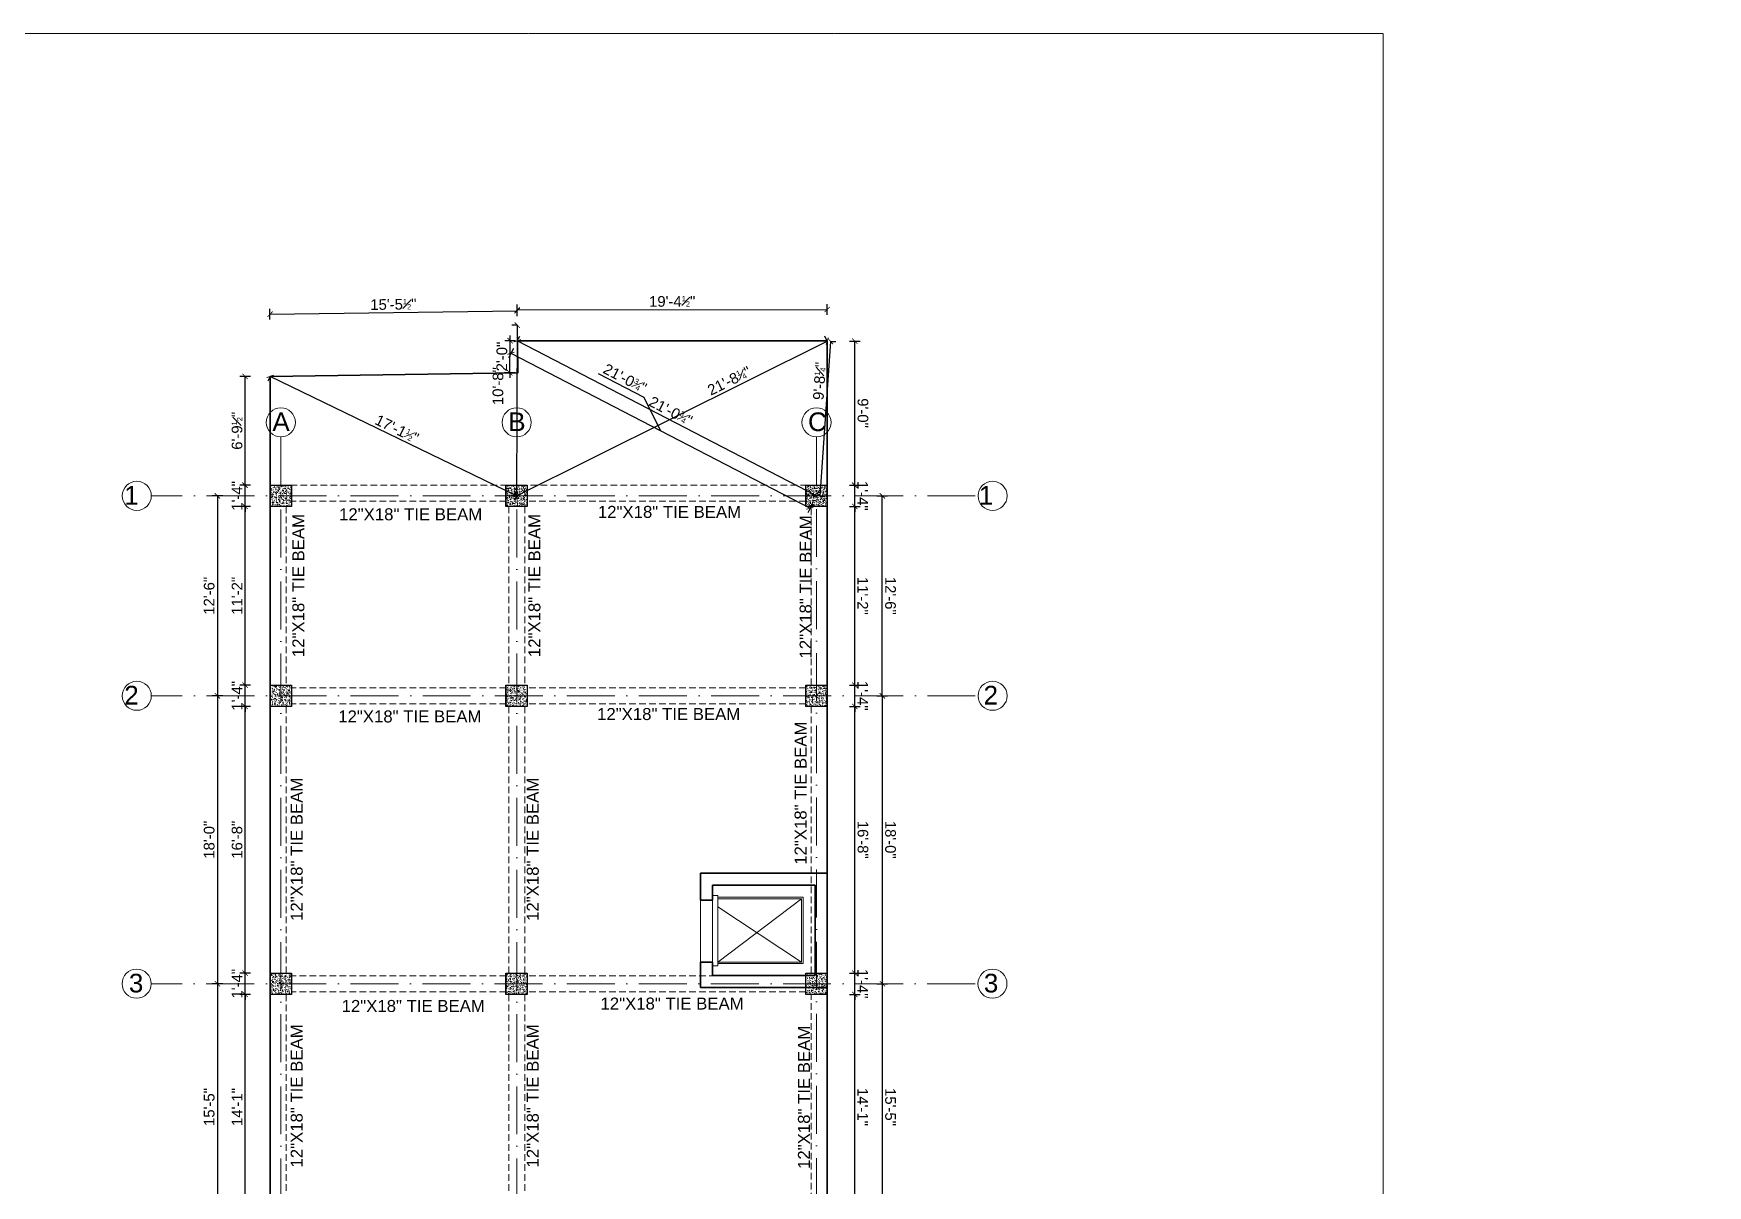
# Model space of a CAD drawing. Header units: inches. Extents: x 10755 to 33653, y -10992 to 10708.
# Drawn here: x 13188 to 14444, y 9844 to 10708 of the extents above; entities that cross this region are included whole.
import ezdxf

# ---------------------------------------------------------------- set-up
doc = ezdxf.new("R2010")
doc.units = ezdxf.units.IN
doc.header["$MEASUREMENT"] = 0
doc.linetypes.add('ACAD_ISO10W100', pattern=[18, 12, -3, 0, -3])
doc.linetypes.add('HIDDEN', pattern=[0.375, 0.25, -0.125])
for name, color, linetype, lineweight in [('beam in plan', 241, 'HIDDEN', 20), ('centerline', 9, 'ACAD_ISO10W100', 5), ('col', 1, 'Continuous', 30), ('dim', 6, 'Continuous', 13), ('DIMINSION', 5, 'Continuous', 15), ('hatch- rcc', 252, 'Continuous', 5), ('railing', 33, 'Continuous', 15), ('site', 4, 'Continuous', 35), ('STAIRCASE', 143, 'Continuous', 15), ('title text 1', 113, 'Continuous', 25), ('wall', 1, 'Continuous', 35), ('win sec', 161, 'Continuous', 9)]:
    doc.layers.add(name, color=color, linetype=linetype, lineweight=lineweight)
doc.layers.add('T-TEXT', color=230, linetype='Continuous')
doc.layers.get('DIMINSION').off()
doc.styles.add('Prajwal', font='stylu.ttf', dxfattribs={"height": 9})
doc.styles.get("Standard").update_dxf_attribs({"font": 'arial.ttf'})
doc.styles.add('suren', font='times.ttf', dxfattribs={"height": 4})
doc.dimstyles.new('S8', dxfattribs={"dimscale": 8, "dimtxt": 1, "dimasz": 0.5, "dimexe": 0.5, "dimexo": 0.5, "dimgap": 0.25, "dimtad": 1, "dimzin": 3, "dimdsep": 46, "dimlunit": 4, "dimtxsty": 'Standard', "dimblk": 'ARCHTICK', "dimcen": 0, "dimclrd": 256, "dimclre": 256, "dimclrt": 6, "dimadec": 0, "dimazin": 0, "dimtfac": 0.5, "dimtix": 1, "dimtmove": 1, "dimatfit": 3, "dimfxl": 0.5, "dimfxlon": 1, "dimfrac": 1, "dimtolj": 1, "dimtzin": 0, "dimarcsym": 1})

# ---------------------------------------------------------------- blocks, each defined once
blk = doc.blocks.new('ETERWEWE')
at = {"layer": 'hatch- rcc', "linetype": 'Continuous', "ltscale": 30}
h = blk.add_hatch(dxfattribs=at)
h.set_pattern_fill('AR-CONC', color=256, scale=0.5, style=0)
h.set_pattern_definition([(50, (0, 0), (3.586300913, -0.313760675), [0.375, -4.125]), (355, (0, 0), (-0.69375667, 3.76096067), [0.3, -3.3]), (100.4514445, (0.299, -0.026), (2.89254423, 3.447199955), [0.31870096, -3.50571056]), (46.1842, (0, 1), (5.33620665, -0.8275964), [0.5625, -6.1875]), (96.6356355, (0.4447, 0.931), (4.67330973, 4.870593), [0.47805171, -5.2585688]), (351.184164, (0, 1), (4.67330973, 4.870593), [0.45, -4.95]), (21, (0.5, 0.75), (2.98453526, -2.013094453), [0.375, -4.125]), (326, (0.5, 0.75), (1.21657666, 3.625750225), [0.3, -3.3]), (71.4514447, (0.7487, 0.5822), (4.20111188, 1.612655764), [0.31870095, -3.50571056]), (37.5, (0, 0), (0.060799277, 1.664469269), [0, -3.26, 0, -3.35, 0, -3.3125]), (7.5, (0, 0), (1.315347687, 1.97205856), [0, -1.91, 0, -3.185, 0, -1.2625]), (327.5, (-1.115, 0), (2.669112181, -0.112774359), [0, -1.25, 0, -3.9, 0, -5.175]), (317.5, (-1.615, 0), (2.915930847, 0.50052491), [0, -1.625, 0, -2.59, 0, -3.675])])
h.paths.add_polyline_path([(159423.2, -3794.6), (159439.2, -3794.6), (159439.2, -3778.6), (159423.2, -3778.6)])
at = {"layer": 'col', "linetype": 'Continuous', "ltscale": 30}
blk.add_lwpolyline([(159423.2, -3794.6), (159423.2, -3778.6), (159439.2, -3778.6), (159439.2, -3794.6), (159423.2, -3794.6)], dxfattribs=at)
blk = doc.blocks.new('wewerrr')
at = {"layer": 'DIMINSION', "linetype": 'Continuous'}
for p in [(16886.6, 33.2), (16886.6, 33.2), (17063.6, 33.2), (17063.6, 33.2), (17288.6, 33.2), (17288.6, 33.2), (16886.6, -116.8), (16886.6, -116.8), (17063.6, -116.8), (17063.6, -116.8), (17288.6, -116.8), (17288.6, -116.8), (16886.6, -332.8), (16886.6, -332.8), (17063.6, -332.8), (17063.6, -332.8), (17288.6, -332.8), (17288.6, -332.8), (16886.6, -517.8), (16886.6, -517.8), (17063.6, -517.8), (17063.6, -517.8), (17288.5, -517.8), (17288.5, -517.8), (16886.6, -757.8), (16886.6, -757.8), (17063.6, -757.8), (17063.6, -757.8), (17288.6, -757.8), (17288.6, -757.8), (16886.6, -949.8), (16886.6, -949.8), (17063.6, -949.8), (17063.6, -949.8), (17288.6, -949.8), (17288.6, -949.8)]:
    blk.add_blockref('ETERWEWE', p, dxfattribs=at)
blk = doc.blocks.new('rwewrwe')
at = {"layer": 'railing', "linetype": 'Continuous', "ltscale": 30}
blk.add_line((179366.9, -4040), (179367.9, -4040), dxfattribs=at)
at = {"layer": 'STAIRCASE', "linetype": 'Continuous', "ltscale": 30}
for p, q in [((179345.9, -4031), (179345.9, -4031)), ((179356.9, -4031), (179356.9, -4031))]:
    blk.add_line(p, q, dxfattribs=at)
at = {"layer": 'wall', "color": 7, "ltscale": 30}
for p, q in [((179364, -3954.2), (179364, -3974.3)), ((179459, -3954.2), (179364, -3954.2)), ((179459, -3963.2), (179459, -3954.2)), ((179373, -3963.2), (179373, -3974.3)), ((179373, -3963.2), (179450, -3963.2)), ((179450, -3963.2), (179450, -4031)), ((179459, -4040), (179459, -3963.2)), ((179364, -3974.3), (179373, -3974.3)), ((179364, -4020.8), (179364, -4040)), ((179373, -4020.8), (179364, -4020.8)), ((179373, -4020.8), (179373, -4031)), ((179373, -4031), (179450, -4031)), ((179459, -4040), (179364, -4040))]:
    blk.add_line(p, q, dxfattribs=at)
at = {"layer": 'wall', "color": 7}
blk.add_line((179373, -4020.8), (179364, -4020.8), dxfattribs=at)
at = {"layer": 'win sec', "color": 7}
for p, q in [((179364, -3974.3), (179364, -4021.7)), ((179377.1, -3970.9), (179373, -3970.9)), ((179373, -3974.3), (179373, -4021.7)), ((179377.1, -4023.7), (179377.1, -3970.9)), ((179377.1, -3972.2), (179441, -3972.2)), ((179377.1, -3973.4), (179439.7, -3973.4)), ((179377.1, -4020.8), (179439.7, -3973.4)), ((179377.1, -3979.4), (179439.7, -4020.8)), ((179439.7, -4020.8), (179439.7, -3973.4)), ((179441, -4022), (179441, -3972.2)), ((179373, -4023.7), (179377.1, -4023.7)), ((179374.4, -4028), (179374.4, -4028)), ((179377.1, -4020.8), (179439.7, -4020.8)), ((179377.1, -4022), (179441, -4022))]:
    blk.add_line(p, q, dxfattribs=at)
blk = doc.blocks.new('_ArchTick')
at = {"color": 0, "const_width": 0.15}
blk.add_lwpolyline([(-0.5, -0.5), (0.5, 0.5)], dxfattribs=at)
blk = doc.blocks.new('*D2808')
at = {"layer": 'Defpoints', "color": 0, "transparency": 16777216}
for p in [(13347, 9987.6), (13365.8, 9987.6), (13365.8, 9818.6)]:
    blk.add_point(p, dxfattribs=at)
at = {"layer": 'dim', "lineweight": -2, "transparency": 16777216}
for p, q in [((13351, 9987.6), (13343, 9987.6)), ((13347, 9818.6), (13347, 9987.6)), ((13351, 9818.6), (13343, 9818.6))]:
    blk.add_line(p, q, dxfattribs=at)
at = {"layer": 'dim', "lineweight": -2, "transparency": 16777216, "xscale": 4, "yscale": 4, "zscale": 4}
for p, rotation in [((13347, 9987.6), 89.99956927557272), ((13347, 9818.6), 269.9995692755727)]:
    blk.add_blockref('_ArchTick', p, dxfattribs=dict(at, rotation=rotation))
at = {"layer": 'dim', "color": 6, "transparency": 16777216, "insert": (13341, 9903.1), "char_height": 8, "attachment_point": 5, "rotation": 89.9996}
blk.add_mtext('\\A1;14\'-1"', dxfattribs=at)
blk = doc.blocks.new('*D2809')
at = {"layer": 'Defpoints', "color": 0, "transparency": 16777216}
for p in [(13347, 10003.6), (13365.8, 10003.6), (13365.8, 9987.6)]:
    blk.add_point(p, dxfattribs=at)
at = {"layer": 'dim', "lineweight": -2, "transparency": 16777216}
for p, q in [((13351, 10003.6), (13343, 10003.6)), ((13347, 10003.6), (13347, 10007.6)), ((13347, 9987.6), (13347, 10003.6)), ((13351, 9987.6), (13343, 9987.6)), ((13347, 9987.6), (13347, 9983.6))]:
    blk.add_line(p, q, dxfattribs=at)
at = {"layer": 'dim', "lineweight": -2, "transparency": 16777216, "xscale": 4, "yscale": 4, "zscale": 4}
for p, rotation in [((13347, 10003.6), 269.9995692755727), ((13347, 9987.6), 89.99956927557274)]:
    blk.add_blockref('_ArchTick', p, dxfattribs=dict(at, rotation=rotation))
at = {"layer": 'dim', "color": 6, "transparency": 16777216, "insert": (13341, 9995.6), "char_height": 8, "attachment_point": 5, "rotation": 89.9996}
blk.add_mtext('\\A1;1\'-4"', dxfattribs=at)
blk = doc.blocks.new('*D2787')
at = {"layer": 'Defpoints', "color": 0, "transparency": 16777216}
for p in [(13347, 10203.6), (13365.8, 10203.6), (13365.8, 10003.6)]:
    blk.add_point(p, dxfattribs=at)
at = {"layer": 'dim', "lineweight": -2, "transparency": 16777216}
for p, q in [((13351, 10203.6), (13343, 10203.6)), ((13347, 10003.6), (13347, 10203.6)), ((13351, 10003.6), (13343, 10003.6))]:
    blk.add_line(p, q, dxfattribs=at)
at = {"layer": 'dim', "lineweight": -2, "transparency": 16777216, "xscale": 4, "yscale": 4, "zscale": 4}
for p, rotation in [((13347, 10203.6), 89.99956927557272), ((13347, 10003.6), 269.9995692755727)]:
    blk.add_blockref('_ArchTick', p, dxfattribs=dict(at, rotation=rotation))
at = {"layer": 'dim', "color": 6, "transparency": 16777216, "insert": (13341, 10103.6), "char_height": 8, "attachment_point": 5, "rotation": 89.9996}
blk.add_mtext('\\A1;16\'-8"', dxfattribs=at)
blk = doc.blocks.new('*D2810')
at = {"layer": 'Defpoints', "color": 0, "transparency": 16777216}
for p in [(13347, 10219.6), (13365.8, 10219.6), (13365.8, 10203.6)]:
    blk.add_point(p, dxfattribs=at)
at = {"layer": 'dim', "lineweight": -2, "transparency": 16777216}
for p, q in [((13351, 10219.6), (13343, 10219.6)), ((13347, 10219.6), (13347, 10223.6)), ((13347, 10203.6), (13347, 10219.6)), ((13351, 10203.6), (13343, 10203.6)), ((13347, 10203.6), (13347, 10199.6))]:
    blk.add_line(p, q, dxfattribs=at)
at = {"layer": 'dim', "lineweight": -2, "transparency": 16777216, "xscale": 4, "yscale": 4, "zscale": 4}
for p, rotation in [((13347, 10219.6), 269.9995692755727), ((13347, 10203.6), 89.99956927557274)]:
    blk.add_blockref('_ArchTick', p, dxfattribs=dict(at, rotation=rotation))
at = {"layer": 'dim', "color": 6, "transparency": 16777216, "insert": (13341, 10211.6), "char_height": 8, "attachment_point": 5, "rotation": 89.9996}
blk.add_mtext('\\A1;1\'-4"', dxfattribs=at)
blk = doc.blocks.new('*D2811')
at = {"layer": 'Defpoints', "color": 0, "transparency": 16777216}
for p in [(13347, 10353.6), (13365.8, 10353.6), (13365.8, 10219.6)]:
    blk.add_point(p, dxfattribs=at)
at = {"layer": 'dim', "lineweight": -2, "transparency": 16777216}
for p, q in [((13351, 10353.6), (13343, 10353.6)), ((13347, 10219.6), (13347, 10353.6)), ((13351, 10219.6), (13343, 10219.6))]:
    blk.add_line(p, q, dxfattribs=at)
at = {"layer": 'dim', "lineweight": -2, "transparency": 16777216, "xscale": 4, "yscale": 4, "zscale": 4}
for p, rotation in [((13347, 10353.6), 89.99956927557272), ((13347, 10219.6), 269.9995692755727)]:
    blk.add_blockref('_ArchTick', p, dxfattribs=dict(at, rotation=rotation))
at = {"layer": 'dim', "color": 6, "transparency": 16777216, "insert": (13341, 10286.6), "char_height": 8, "attachment_point": 5, "rotation": 89.9996}
blk.add_mtext('\\A1;11\'-2"', dxfattribs=at)
blk = doc.blocks.new('*D2788')
at = {"layer": 'Defpoints', "color": 0, "transparency": 16777216}
for p in [(13347, 10369.6), (13365.8, 10369.6), (13365.8, 10353.6)]:
    blk.add_point(p, dxfattribs=at)
at = {"layer": 'dim', "lineweight": -2, "transparency": 16777216}
for p, q in [((13351, 10369.6), (13343, 10369.6)), ((13347, 10369.6), (13347, 10373.6)), ((13347, 10353.6), (13347, 10369.6)), ((13351, 10353.6), (13343, 10353.6)), ((13347, 10353.6), (13347, 10349.6))]:
    blk.add_line(p, q, dxfattribs=at)
at = {"layer": 'dim', "lineweight": -2, "transparency": 16777216, "xscale": 4, "yscale": 4, "zscale": 4}
for p, rotation in [((13347, 10369.6), 269.9995692755727), ((13347, 10353.6), 89.99956927557274)]:
    blk.add_blockref('_ArchTick', p, dxfattribs=dict(at, rotation=rotation))
at = {"layer": 'dim', "color": 6, "transparency": 16777216, "insert": (13341, 10361.6), "char_height": 8, "attachment_point": 5, "rotation": 89.9996}
blk.add_mtext('\\A1;1\'-4"', dxfattribs=at)
blk = doc.blocks.new('*D2812')
at = {"layer": 'Defpoints', "color": 0, "transparency": 16777216}
for p in [(13365.8, 10361.6), (13326.2, 10211.6), (13365.8, 10211.6)]:
    blk.add_point(p, dxfattribs=at)
at = {"layer": 'dim', "lineweight": -2, "transparency": 16777216}
for p, q in [((13330.2, 10361.6), (13322.2, 10361.6)), ((13326.2, 10361.6), (13326.2, 10211.6)), ((13330.2, 10211.6), (13322.2, 10211.6))]:
    blk.add_line(p, q, dxfattribs=at)
at = {"layer": 'dim', "lineweight": -2, "transparency": 16777216, "xscale": 4, "yscale": 4, "zscale": 4}
for p, rotation in [((13326.2, 10361.6), 90), ((13326.2, 10211.6), 270)]:
    blk.add_blockref('_ArchTick', p, dxfattribs=dict(at, rotation=rotation))
at = {"layer": 'dim', "color": 6, "transparency": 16777216, "insert": (13320.1, 10286.6), "char_height": 8, "attachment_point": 5, "rotation": 90}
blk.add_mtext('\\A1;12\'-6"', dxfattribs=at)
blk = doc.blocks.new('*D2813')
at = {"layer": 'Defpoints', "color": 0, "transparency": 16777216}
for p in [(13365.8, 10211.6), (13326.2, 9995.6), (13365.8, 9995.6)]:
    blk.add_point(p, dxfattribs=at)
at = {"layer": 'dim', "lineweight": -2, "transparency": 16777216}
for p, q in [((13330.2, 10211.6), (13322.2, 10211.6)), ((13326.2, 10211.6), (13326.2, 9995.6)), ((13330.2, 9995.6), (13322.2, 9995.6))]:
    blk.add_line(p, q, dxfattribs=at)
at = {"layer": 'dim', "lineweight": -2, "transparency": 16777216, "xscale": 4, "yscale": 4, "zscale": 4}
for p, rotation in [((13326.2, 10211.6), 90), ((13326.2, 9995.6), 270)]:
    blk.add_blockref('_ArchTick', p, dxfattribs=dict(at, rotation=rotation))
at = {"layer": 'dim', "color": 6, "transparency": 16777216, "insert": (13320.1, 10103.6), "char_height": 8, "attachment_point": 5, "rotation": 90}
blk.add_mtext('\\A1;18\'-0"', dxfattribs=at)
blk = doc.blocks.new('*D2789')
at = {"layer": 'Defpoints', "color": 0, "transparency": 16777216}
for p in [(13365.8, 9995.6), (13326.2, 9810.6), (13365.8, 9810.6)]:
    blk.add_point(p, dxfattribs=at)
at = {"layer": 'dim', "lineweight": -2, "transparency": 16777216}
for p, q in [((13330.2, 9995.6), (13322.2, 9995.6)), ((13326.2, 9995.6), (13326.2, 9810.6)), ((13330.2, 9810.6), (13322.2, 9810.6))]:
    blk.add_line(p, q, dxfattribs=at)
at = {"layer": 'dim', "lineweight": -2, "transparency": 16777216, "xscale": 4, "yscale": 4, "zscale": 4}
for p, rotation in [((13326.2, 9995.6), 90), ((13326.2, 9810.6), 270)]:
    blk.add_blockref('_ArchTick', p, dxfattribs=dict(at, rotation=rotation))
at = {"layer": 'dim', "color": 6, "transparency": 16777216, "insert": (13320.1, 9903.1), "char_height": 8, "attachment_point": 5, "rotation": 90}
blk.add_mtext('\\A1;15\'-5"', dxfattribs=at)
blk = doc.blocks.new('*D2819')
at = {"layer": 'Defpoints', "color": 0, "transparency": 16777216}
for p in [(13783.8, 9987.6), (13804.5, 9987.6), (13783.7, 9818.6)]:
    blk.add_point(p, dxfattribs=at)
at = {"layer": 'dim', "lineweight": -2, "transparency": 16777216}
for p, q in [((13800.5, 9987.6), (13808.5, 9987.6)), ((13804.5, 9818.6), (13804.5, 9987.6)), ((13800.5, 9818.6), (13808.5, 9818.6))]:
    blk.add_line(p, q, dxfattribs=at)
at = {"layer": 'dim', "lineweight": -2, "transparency": 16777216, "xscale": 4, "yscale": 4, "zscale": 4}
for p, rotation in [((13804.5, 9987.6), 90.00037377797518), ((13804.5, 9818.6), 270.0003737779752)]:
    blk.add_blockref('_ArchTick', p, dxfattribs=dict(at, rotation=rotation))
at = {"layer": 'dim', "color": 6, "transparency": 16777216, "insert": (13810.5, 9903.1), "char_height": 8, "attachment_point": 5, "rotation": 270.0004}
blk.add_mtext('\\A1;14\'-1"', dxfattribs=at)
blk = doc.blocks.new('*D2820')
at = {"layer": 'Defpoints', "color": 0, "transparency": 16777216}
for p in [(13783.8, 10003.6), (13804.5, 10003.6), (13783.8, 9987.6)]:
    blk.add_point(p, dxfattribs=at)
at = {"layer": 'dim', "lineweight": -2, "transparency": 16777216}
for p, q in [((13800.5, 10003.6), (13808.5, 10003.6)), ((13804.5, 10003.6), (13804.5, 10007.6)), ((13804.5, 9987.6), (13804.5, 10003.6)), ((13800.5, 9987.6), (13808.5, 9987.6)), ((13804.5, 9987.6), (13804.5, 9983.6))]:
    blk.add_line(p, q, dxfattribs=at)
at = {"layer": 'dim', "lineweight": -2, "transparency": 16777216, "xscale": 4, "yscale": 4, "zscale": 4}
for p, rotation in [((13804.5, 10003.6), 270.0003737779752), ((13804.5, 9987.6), 90.00037377797518)]:
    blk.add_blockref('_ArchTick', p, dxfattribs=dict(at, rotation=rotation))
at = {"layer": 'dim', "color": 6, "transparency": 16777216, "insert": (13810.5, 9995.6), "char_height": 8, "attachment_point": 5, "rotation": 270.0004}
blk.add_mtext('\\A1;1\'-4"', dxfattribs=at)
blk = doc.blocks.new('*D2821')
at = {"layer": 'Defpoints', "color": 0, "transparency": 16777216}
for p in [(13783.7, 10203.6), (13804.5, 10203.6), (13783.8, 10003.6)]:
    blk.add_point(p, dxfattribs=at)
at = {"layer": 'dim', "lineweight": -2, "transparency": 16777216}
for p, q in [((13800.5, 10203.6), (13808.5, 10203.6)), ((13804.5, 10003.6), (13804.5, 10203.6)), ((13800.5, 10003.6), (13808.5, 10003.6))]:
    blk.add_line(p, q, dxfattribs=at)
at = {"layer": 'dim', "lineweight": -2, "transparency": 16777216, "xscale": 4, "yscale": 4, "zscale": 4}
for p, rotation in [((13804.5, 10203.6), 90.00037377797518), ((13804.5, 10003.6), 270.0003737779752)]:
    blk.add_blockref('_ArchTick', p, dxfattribs=dict(at, rotation=rotation))
at = {"layer": 'dim', "color": 6, "transparency": 16777216, "insert": (13810.6, 10103.6), "char_height": 8, "attachment_point": 5, "rotation": 270.0004}
blk.add_mtext('\\A1;16\'-8"', dxfattribs=at)
blk = doc.blocks.new('*D2822')
at = {"layer": 'Defpoints', "color": 0, "transparency": 16777216}
for p in [(13783.7, 10219.6), (13804.5, 10219.6), (13783.7, 10203.6)]:
    blk.add_point(p, dxfattribs=at)
at = {"layer": 'dim', "lineweight": -2, "transparency": 16777216}
for p, q in [((13800.5, 10219.6), (13808.5, 10219.6)), ((13804.5, 10219.6), (13804.5, 10223.6)), ((13804.5, 10203.6), (13804.5, 10219.6)), ((13800.5, 10203.6), (13808.5, 10203.6)), ((13804.5, 10203.6), (13804.5, 10199.6))]:
    blk.add_line(p, q, dxfattribs=at)
at = {"layer": 'dim', "lineweight": -2, "transparency": 16777216, "xscale": 4, "yscale": 4, "zscale": 4}
for p, rotation in [((13804.5, 10219.6), 270.0003737779752), ((13804.5, 10203.6), 90.00037377797518)]:
    blk.add_blockref('_ArchTick', p, dxfattribs=dict(at, rotation=rotation))
at = {"layer": 'dim', "color": 6, "transparency": 16777216, "insert": (13810.5, 10211.6), "char_height": 8, "attachment_point": 5, "rotation": 270.0004}
blk.add_mtext('\\A1;1\'-4"', dxfattribs=at)
blk = doc.blocks.new('*D2823')
at = {"layer": 'Defpoints', "color": 0, "transparency": 16777216}
for p in [(13783.7, 10353.6), (13804.5, 10353.6), (13783.7, 10219.6)]:
    blk.add_point(p, dxfattribs=at)
at = {"layer": 'dim', "lineweight": -2, "transparency": 16777216}
for p, q in [((13800.5, 10353.6), (13808.5, 10353.6)), ((13804.5, 10219.6), (13804.5, 10353.6)), ((13800.5, 10219.6), (13808.5, 10219.6))]:
    blk.add_line(p, q, dxfattribs=at)
at = {"layer": 'dim', "lineweight": -2, "transparency": 16777216, "xscale": 4, "yscale": 4, "zscale": 4}
for p, rotation in [((13804.5, 10353.6), 90.00037377797518), ((13804.5, 10219.6), 270.0003737779752)]:
    blk.add_blockref('_ArchTick', p, dxfattribs=dict(at, rotation=rotation))
at = {"layer": 'dim', "color": 6, "transparency": 16777216, "insert": (13810.5, 10286.6), "char_height": 8, "attachment_point": 5, "rotation": 270.0004}
blk.add_mtext('\\A1;11\'-2"', dxfattribs=at)
blk = doc.blocks.new('*D2824')
at = {"layer": 'Defpoints', "color": 0, "transparency": 16777216}
for p in [(13783.8, 10369.6), (13804.5, 10369.6), (13783.7, 10353.6)]:
    blk.add_point(p, dxfattribs=at)
at = {"layer": 'dim', "lineweight": -2, "transparency": 16777216}
for p, q in [((13800.5, 10369.6), (13808.5, 10369.6)), ((13804.5, 10369.6), (13804.5, 10373.6)), ((13804.5, 10353.6), (13804.5, 10369.6)), ((13800.5, 10353.6), (13808.5, 10353.6)), ((13804.5, 10353.6), (13804.5, 10349.6))]:
    blk.add_line(p, q, dxfattribs=at)
at = {"layer": 'dim', "lineweight": -2, "transparency": 16777216, "xscale": 4, "yscale": 4, "zscale": 4}
for p, rotation in [((13804.5, 10369.6), 270.0003737779752), ((13804.5, 10353.6), 90.00037377797518)]:
    blk.add_blockref('_ArchTick', p, dxfattribs=dict(at, rotation=rotation))
at = {"layer": 'dim', "color": 6, "transparency": 16777216, "insert": (13810.5, 10361.6), "char_height": 8, "attachment_point": 5, "rotation": 270.0004}
blk.add_mtext('\\A1;1\'-4"', dxfattribs=at)
blk = doc.blocks.new('*D2825')
at = {"layer": 'Defpoints', "color": 0, "transparency": 16777216}
for p in [(13783.8, 10477.7), (13804.5, 10477.7), (13783.8, 10369.6)]:
    blk.add_point(p, dxfattribs=at)
at = {"layer": 'dim', "lineweight": -2, "transparency": 16777216}
for p, q in [((13800.5, 10477.7), (13808.5, 10477.7)), ((13804.5, 10369.6), (13804.5, 10477.7)), ((13800.5, 10369.6), (13808.5, 10369.6))]:
    blk.add_line(p, q, dxfattribs=at)
at = {"layer": 'dim', "lineweight": -2, "transparency": 16777216, "xscale": 4, "yscale": 4, "zscale": 4}
for p, rotation in [((13804.5, 10477.7), 90.00037377797518), ((13804.5, 10369.6), 270.0003737779752)]:
    blk.add_blockref('_ArchTick', p, dxfattribs=dict(at, rotation=rotation))
at = {"layer": 'dim', "color": 6, "transparency": 16777216, "insert": (13810.6, 10423.7), "char_height": 8, "attachment_point": 5, "rotation": 270.0004}
blk.add_mtext('\\A1;9\'-0"', dxfattribs=at)
blk = doc.blocks.new('*D2826')
at = {"layer": 'Defpoints', "color": 0, "transparency": 16777216}
for p in [(13551.3, 10477.9), (13551.3, 10477.9), (13775.8, 10361.6)]:
    blk.add_point(p, dxfattribs=at)
at = {"layer": 'dim', "lineweight": -2, "transparency": 16777216}
for p, q in [((13551.3, 10477.9), (13553.2, 10481.4)), ((13775.8, 10361.6), (13551.3, 10477.9)), ((13775.8, 10361.6), (13777.6, 10365.2))]:
    blk.add_line(p, q, dxfattribs=at)
at = {"layer": 'dim', "lineweight": -2, "transparency": 16777216, "xscale": 4, "yscale": 4, "zscale": 4}
for p, rotation in [((13551.3, 10477.9), 152.6197490702499), ((13775.8, 10361.6), 332.61974907025)]:
    blk.add_blockref('_ArchTick', p, dxfattribs=dict(at, rotation=rotation))
at = {"layer": 'dim', "color": 6, "transparency": 16777216, "insert": (13666.4, 10425.2), "char_height": 8, "attachment_point": 5, "rotation": 332.6197}
blk.add_mtext('\\A1;21\'-0{\\H0.500000x;\\S3#4;}"', dxfattribs=at)
blk = doc.blocks.new('*D2827')
at = {"layer": 'Defpoints', "color": 0, "transparency": 16777216}
for p in [(13551.3, 10477.9), (13771, 10352.4), (13775.8, 10361.6)]:
    blk.add_point(p, dxfattribs=at)
at = {"layer": 'dim', "lineweight": -2, "transparency": 16777216}
for p, q in [((13548.4, 10472.2), (13544.7, 10465.1)), ((13546.5, 10468.6), (13771, 10352.4)), ((13646.5, 10435.4), (13612.2, 10453.2)), ((13658.8, 10410.5), (13646.5, 10435.4)), ((13772.8, 10355.9), (13769.2, 10348.8))]:
    blk.add_line(p, q, dxfattribs=at)
at = {"layer": 'dim', "lineweight": -2, "transparency": 16777216, "xscale": 4, "yscale": 4, "zscale": 4}
for p, rotation in [((13546.5, 10468.6), 152.6197490702492), ((13771, 10352.4), 332.6197490702492)]:
    blk.add_blockref('_ArchTick', p, dxfattribs=dict(at, rotation=rotation))
at = {"layer": 'dim', "color": 6, "transparency": 16777216, "insert": (13632.1, 10449.7), "char_height": 8, "attachment_point": 5, "rotation": 332.6197}
blk.add_mtext('\\A1;21\'-0{\\H0.500000x;\\S3#4;}"', dxfattribs=at)
blk = doc.blocks.new('*D2828')
at = {"layer": 'Defpoints', "color": 0, "transparency": 16777216}
for p in [(13551.3, 10489.6), (13550.8, 10361.6), (13550.8, 10361.6)]:
    blk.add_point(p, dxfattribs=at)
at = {"layer": 'dim', "lineweight": -2, "transparency": 16777216}
for p, q in [((13551.3, 10489.6), (13547.3, 10489.6)), ((13551.3, 10489.6), (13550.8, 10361.6)), ((13550.8, 10361.6), (13546.8, 10361.6))]:
    blk.add_line(p, q, dxfattribs=at)
at = {"layer": 'dim', "lineweight": -2, "transparency": 16777216, "xscale": 4, "yscale": 4, "zscale": 4}
for p, rotation in [((13551.3, 10489.6), 89.7819690897949), ((13550.8, 10361.6), 269.7819690897949)]:
    blk.add_blockref('_ArchTick', p, dxfattribs=dict(at, rotation=rotation))
at = {"layer": 'dim', "color": 6, "transparency": 16777216, "insert": (13536.8, 10443.9), "char_height": 8, "attachment_point": 5, "rotation": 89.782}
blk.add_mtext('\\A1;10\'-8"', dxfattribs=at)
blk = doc.blocks.new('*D2829')
at = {"layer": 'Defpoints', "color": 0, "transparency": 16777216}
for p in [(13365.8, 10451.2), (13365.8, 10451.2), (13550.8, 10361.6)]:
    blk.add_point(p, dxfattribs=at)
at = {"layer": 'dim', "lineweight": -2, "transparency": 16777216}
for p, q in [((13365.8, 10451.2), (13364.1, 10447.6)), ((13550.8, 10361.6), (13365.8, 10451.2)), ((13550.8, 10361.6), (13549.1, 10358))]:
    blk.add_line(p, q, dxfattribs=at)
at = {"layer": 'dim', "lineweight": -2, "transparency": 16777216, "xscale": 4, "yscale": 4, "zscale": 4}
for p, rotation in [((13365.8, 10451.2), 154.1520022134859), ((13550.8, 10361.6), 334.152002213486)]:
    blk.add_blockref('_ArchTick', p, dxfattribs=dict(at, rotation=rotation))
at = {"layer": 'dim', "color": 6, "transparency": 16777216, "insert": (13461, 10411.8), "char_height": 8, "attachment_point": 5, "rotation": 334.152}
blk.add_mtext('\\A1;17\'-1{\\H0.500000x;\\S1#2;}"', dxfattribs=at)
blk = doc.blocks.new('*D2792')
at = {"layer": 'Defpoints', "color": 0, "transparency": 16777216}
for p in [(13783.8, 10477.7), (13775.8, 10361.6), (13778.3, 10361.4)]:
    blk.add_point(p, dxfattribs=at)
at = {"layer": 'dim', "lineweight": -2, "transparency": 16777216}
for p, q in [((13786.3, 10477.5), (13778.3, 10361.4)), ((13786.3, 10477.5), (13790.3, 10477.3)), ((13778.3, 10361.4), (13782.3, 10361.2))]:
    blk.add_line(p, q, dxfattribs=at)
at = {"layer": 'dim', "lineweight": -2, "transparency": 16777216, "xscale": 4, "yscale": 4, "zscale": 4}
for p, rotation in [((13786.3, 10477.5), 86.04765635411304), ((13778.3, 10361.4), 266.0476563541131)]:
    blk.add_blockref('_ArchTick', p, dxfattribs=dict(at, rotation=rotation))
at = {"layer": 'dim', "color": 6, "transparency": 16777216, "insert": (13778.1, 10447.7), "char_height": 8, "attachment_point": 5, "rotation": 86.0477}
blk.add_mtext('\\A1;9\'-8{\\H0.500000x;\\S1#4;}"', dxfattribs=at)
blk = doc.blocks.new('*D2835')
at = {"layer": 'Defpoints', "color": 0, "transparency": 16777216}
for p in [(13347, 10451.2), (13365.8, 10451.2), (13365.8, 10369.6)]:
    blk.add_point(p, dxfattribs=at)
at = {"layer": 'dim', "lineweight": -2, "transparency": 16777216}
for p, q in [((13351, 10451.2), (13343, 10451.2)), ((13347, 10369.6), (13347, 10451.2)), ((13351, 10369.6), (13343, 10369.6))]:
    blk.add_line(p, q, dxfattribs=at)
at = {"layer": 'dim', "lineweight": -2, "transparency": 16777216, "xscale": 4, "yscale": 4, "zscale": 4}
for p, rotation in [((13347, 10451.2), 89.99735352837646), ((13347, 10369.6), 269.9973535283765)]:
    blk.add_blockref('_ArchTick', p, dxfattribs=dict(at, rotation=rotation))
at = {"layer": 'dim', "color": 6, "transparency": 16777216, "insert": (13341, 10410.4), "char_height": 8, "attachment_point": 5, "rotation": 89.9974}
blk.add_mtext('\\A1;6\'-9{\\H0.500000x;\\S1#2;}"', dxfattribs=at)
blk = doc.blocks.new('*D2793')
at = {"layer": 'Defpoints', "color": 0, "transparency": 16777216}
for p in [(13551.2, 10500.5), (13551.3, 10489.6), (13365.8, 10486.9)]:
    blk.add_point(p, dxfattribs=at)
at = {"layer": 'dim', "lineweight": -2, "transparency": 16777216}
for p, q in [((13551.2, 10496.5), (13551.1, 10504.5)), ((13365.7, 10493.8), (13365.6, 10501.8)), ((13365.7, 10497.8), (13551.2, 10500.5))]:
    blk.add_line(p, q, dxfattribs=at)
at = {"layer": 'dim', "lineweight": -2, "transparency": 16777216, "xscale": 4, "yscale": 4, "zscale": 4}
for p, rotation in [((13551.2, 10500.5), 0.8114260902338787), ((13365.7, 10497.8), 180.8114260902339)]:
    blk.add_blockref('_ArchTick', p, dxfattribs=dict(at, rotation=rotation))
at = {"layer": 'dim', "color": 6, "transparency": 16777216, "insert": (13458.3, 10505.2), "char_height": 8, "attachment_point": 5, "rotation": 0.8114}
blk.add_mtext('\\A1;15\'-5{\\H0.500000x;\\S1#2;}"', dxfattribs=at)
blk = doc.blocks.new('*D2794')
at = {"layer": 'Defpoints', "color": 0, "transparency": 16777216}
for p in [(13783.8, 10501.4), (13551.3, 10488.8), (13783.8, 10488.9)]:
    blk.add_point(p, dxfattribs=at)
at = {"layer": 'dim', "lineweight": -2, "transparency": 16777216}
for p, q in [((13551.3, 10497.2), (13551.3, 10505.2)), ((13783.8, 10497.4), (13783.8, 10505.4)), ((13551.3, 10501.2), (13783.8, 10501.4))]:
    blk.add_line(p, q, dxfattribs=at)
at = {"layer": 'dim', "lineweight": -2, "transparency": 16777216, "xscale": 4, "yscale": 4, "zscale": 4}
for p, rotation in [((13551.3, 10501.2), 180.0343875766933), ((13783.8, 10501.4), 0.03438757669331892)]:
    blk.add_blockref('_ArchTick', p, dxfattribs=dict(at, rotation=rotation))
at = {"layer": 'dim', "color": 6, "transparency": 16777216, "insert": (13667.5, 10507.4), "char_height": 8, "attachment_point": 5, "rotation": 0.0344}
blk.add_mtext('\\A1;19\'-4{\\H0.500000x;\\S1#2;}"', dxfattribs=at)
blk = doc.blocks.new('*D2799')
at = {"layer": 'Defpoints', "color": 0, "transparency": 16777216}
for p in [(13783.8, 10361.6), (13825.2, 10361.6), (13783.7, 10211.6)]:
    blk.add_point(p, dxfattribs=at)
at = {"layer": 'dim', "lineweight": -2, "transparency": 16777216}
for p, q in [((13821.2, 10361.6), (13829.2, 10361.6)), ((13825.2, 10211.6), (13825.2, 10361.6)), ((13821.2, 10211.6), (13829.2, 10211.6))]:
    blk.add_line(p, q, dxfattribs=at)
at = {"layer": 'dim', "lineweight": -2, "transparency": 16777216, "xscale": 4, "yscale": 4, "zscale": 4}
for p, rotation in [((13825.2, 10361.6), 90.00037377797518), ((13825.2, 10211.6), 270.0003737779752)]:
    blk.add_blockref('_ArchTick', p, dxfattribs=dict(at, rotation=rotation))
at = {"layer": 'dim', "color": 6, "transparency": 16777216, "insert": (13831.3, 10286.6), "char_height": 8, "attachment_point": 5, "rotation": 270.0004}
blk.add_mtext('\\A1;12\'-6"', dxfattribs=at)
blk = doc.blocks.new('*D2857')
at = {"layer": 'Defpoints', "color": 0, "transparency": 16777216}
for p in [(13783.7, 10211.6), (13783.8, 9995.6), (13825.2, 9995.6)]:
    blk.add_point(p, dxfattribs=at)
at = {"layer": 'dim', "lineweight": -2, "transparency": 16777216}
for p, q in [((13821.2, 10211.6), (13829.2, 10211.6)), ((13825.2, 10211.6), (13825.2, 9995.6)), ((13821.2, 9995.6), (13829.2, 9995.6))]:
    blk.add_line(p, q, dxfattribs=at)
at = {"layer": 'dim', "lineweight": -2, "transparency": 16777216, "xscale": 4, "yscale": 4, "zscale": 4}
for p, rotation in [((13825.2, 10211.6), 90.00037377797518), ((13825.2, 9995.6), 270.0003737779752)]:
    blk.add_blockref('_ArchTick', p, dxfattribs=dict(at, rotation=rotation))
at = {"layer": 'dim', "color": 6, "transparency": 16777216, "insert": (13831.3, 10103.6), "char_height": 8, "attachment_point": 5, "rotation": 270.0004}
blk.add_mtext('\\A1;18\'-0"', dxfattribs=at)
blk = doc.blocks.new('*D2858')
at = {"layer": 'Defpoints', "color": 0, "transparency": 16777216}
for p in [(13783.8, 9995.6), (13783.8, 9810.6), (13825.2, 9810.6)]:
    blk.add_point(p, dxfattribs=at)
at = {"layer": 'dim', "lineweight": -2, "transparency": 16777216}
for p, q in [((13821.2, 9995.6), (13829.2, 9995.6)), ((13825.2, 9995.6), (13825.2, 9810.6)), ((13821.2, 9810.6), (13829.2, 9810.6))]:
    blk.add_line(p, q, dxfattribs=at)
at = {"layer": 'dim', "lineweight": -2, "transparency": 16777216, "xscale": 4, "yscale": 4, "zscale": 4}
for p, rotation in [((13825.2, 9995.6), 90.00037377797518), ((13825.2, 9810.6), 270.0003737779752)]:
    blk.add_blockref('_ArchTick', p, dxfattribs=dict(at, rotation=rotation))
at = {"layer": 'dim', "color": 6, "transparency": 16777216, "insert": (13831.3, 9903.1), "char_height": 8, "attachment_point": 5, "rotation": 270.0004}
blk.add_mtext('\\A1;15\'-5"', dxfattribs=at)
blk = doc.blocks.new('*D2800')
at = {"layer": 'Defpoints', "color": 0, "transparency": 16777216}
for p in [(13783.8, 10477.7), (13783.8, 10477.7), (13550.8, 10361.6)]:
    blk.add_point(p, dxfattribs=at)
at = {"layer": 'dim', "lineweight": -2, "transparency": 16777216}
for p, q in [((13550.8, 10361.6), (13783.8, 10477.7)), ((13783.8, 10477.7), (13782, 10481.3)), ((13550.8, 10361.6), (13549.1, 10365.2))]:
    blk.add_line(p, q, dxfattribs=at)
at = {"layer": 'dim', "lineweight": -2, "transparency": 16777216, "xscale": 4, "yscale": 4, "zscale": 4}
for p, rotation in [((13783.8, 10477.7), 26.48878885793159), ((13550.8, 10361.6), 206.4887888579316)]:
    blk.add_blockref('_ArchTick', p, dxfattribs=dict(at, rotation=rotation))
at = {"layer": 'dim', "color": 6, "transparency": 16777216, "insert": (13710.3, 10447.9), "char_height": 8, "attachment_point": 5, "rotation": 26.4888}
blk.add_mtext('\\A1;21\'-8{\\H0.500000x;\\S1#4;}"', dxfattribs=at)
blk = doc.blocks.new('*D2894')
at = {"layer": 'Defpoints', "color": 0, "transparency": 16777216}
for p in [(32974.1, 10120.2), (12708.8, 9904.2), (33015.6, 9904.2)]:
    blk.add_point(p, dxfattribs=at)
at = {"layer": 'dim', "lineweight": -2, "transparency": 16777216}
for p, q in [((33011.6, 10120.2), (33019.6, 10120.2)), ((33015.6, 10120.2), (33015.6, 9904.2)), ((33011.6, 9904.2), (33019.6, 9904.2))]:
    blk.add_line(p, q, dxfattribs=at)
at = {"layer": 'dim', "lineweight": -2, "transparency": 16777216, "xscale": 4, "yscale": 4, "zscale": 4}
for p, rotation in [((33015.6, 10120.2), 90), ((33015.6, 9904.2), 270)]:
    blk.add_blockref('_ArchTick', p, dxfattribs=dict(at, rotation=rotation))
at = {"layer": 'dim', "color": 6, "transparency": 16777216, "insert": (33009.6, 10012.2), "char_height": 8, "attachment_point": 5, "rotation": 90}
blk.add_mtext('\\A1;18\'-0"', dxfattribs=at)
blk = doc.blocks.new('*D2905')
at = {"layer": 'Defpoints', "color": 0, "transparency": 16777216}
for p in [(13545.9, 10478), (13559.4, 10477.9), (13559.2, 10453.9)]:
    blk.add_point(p, dxfattribs=at)
at = {"layer": 'dim', "lineweight": -2, "transparency": 16777216}
for p, q in [((13549.9, 10478), (13541.9, 10478)), ((13545.6, 10454), (13545.9, 10478)), ((13545.9, 10478), (13545.9, 10482)), ((13549.6, 10454), (13541.6, 10454.1)), ((13545.6, 10454), (13545.6, 10450))]:
    blk.add_line(p, q, dxfattribs=at)
at = {"layer": 'dim', "lineweight": -2, "transparency": 16777216, "xscale": 4, "yscale": 4, "zscale": 4}
for p, rotation in [((13545.9, 10478), 269.403628589676), ((13545.6, 10454), 89.403628589676)]:
    blk.add_blockref('_ArchTick', p, dxfattribs=dict(at, rotation=rotation))
at = {"layer": 'dim', "color": 6, "transparency": 16777216, "insert": (13539.7, 10466.1), "char_height": 8, "attachment_point": 5, "rotation": 89.4036}
blk.add_mtext('\\A1;2\'-0"', dxfattribs=at)

msp = doc.modelspace()

# ---------------------------------------------------------------- linework, layer by layer
at = {"layer": 'beam in plan', "linetype": 'HIDDEN', "ltscale": 20}
for p, q in [((13783.703, 10369.616), (13365.836, 10369.616)), ((13365.836, 10369.616), (13365.838, 9802.616)), ((13783.703, 9802.616), (13783.703, 10369.616)), ((13377.836, 10353.616), (13377.837, 10219.616)), ((13542.84, 10357.616), (13381.836, 10357.616)), ((13544.837, 10353.616), (13544.837, 10219.616)), ((13556.837, 10353.616), (13556.837, 10219.616)), ((13767.787, 10357.616), (13558.84, 10357.616)), ((13771.703, 10219.616), (13771.703, 10353.616)), ((13542.838, 10217.616), (13381.838, 10217.616)), ((13767.707, 10217.616), (13558.838, 10217.616)), ((13377.837, 10203.616), (13377.838, 10003.616)), ((13542.838, 10205.616), (13381.838, 10205.616)), ((13544.837, 10203.616), (13544.837, 10003.616)), ((13556.837, 10203.616), (13556.837, 10003.616)), ((13767.707, 10205.616), (13558.838, 10205.616)), ((13771.703, 10003.616), (13771.703, 10203.616)), ((13542.834, 10001.616), (13381.834, 10001.616)), ((13767.703, 10001.616), (13558.834, 10001.616)), ((13377.838, 9987.616), (13377.838, 9818.616)), ((13542.834, 9989.616), (13381.834, 9989.616)), ((13544.837, 9987.616), (13544.837, 9818.616)), ((13556.837, 9987.616), (13556.837, 9818.616)), ((13767.703, 9989.616), (13558.834, 9989.616)), ((13771.703, 9818.616), (13771.703, 9987.616))]:
    msp.add_line(p, q, dxfattribs=at)
at = {"layer": 'beam in plan'}
msp.add_lwpolyline([(14201.065, 10708.449), (11932.012, 10708.449), (11932.012, 8940.224), (14201.065, 8940.224)], close=True, dxfattribs=at)
at = {"layer": 'centerline', "ltscale": 3}
for p, q in [((13373.837, 10405.507), (13373.837, 9307.147)), ((13550.837, 10405.507), (13550.837, 9307.147)), ((13775.784, 10405.824), (13775.784, 9307.147)), ((13894.988, 10361.616), (13276.639, 10361.616)), ((13894.986, 10211.616), (13276.638, 10211.616)), ((13894.872, 9995.616), (13276.524, 9995.616))]:
    msp.add_line(p, q, dxfattribs=at)
at = {"layer": 'centerline', "linetype": 'Continuous'}
for centre in [(13373.837, 10416.735), (13550.837, 10416.735), (13775.784, 10416.735), (13265.728, 10361.616), (13907.958, 10361.616), (13265.726, 10211.616), (13907.957, 10211.616), (13265.612, 9995.616), (13907.843, 9995.616)]:
    msp.add_circle(centre, 10.912, dxfattribs=at)
at = {"layer": 'site', "linetype": 'Continuous', "ltscale": 30}
msp.add_lwpolyline([(13783.787, 9137.239), (13783.787, 10478.005), (13551.327, 10477.866), (13551.667, 10453.87), (13365.84, 10451.239), (13365.84, 9137.239), (13783.787, 9137.239)], dxfattribs=at)

# ---------------------------------------------------------------- block references
at = {"layer": 'DIMINSION', "linetype": 'Continuous'}
for p in [(-146057.391, 14148.199), (-146057.391, 14148.199), (-145880.391, 14148.199), (-145880.391, 14148.199), (-145655.443, 14148.198), (-145655.443, 14148.198), (-146057.392, 13998.199), (-146057.392, 13998.199), (-145880.392, 13998.199), (-145880.392, 13998.199), (-145655.445, 13998.199), (-145655.445, 13998.199), (-146057.392, 13782.199), (-146057.392, 13782.199), (-145880.392, 13782.199), (-145880.392, 13782.199), (-145655.445, 13782.199), (-145655.445, 13782.199)]:
    msp.add_blockref('ETERWEWE', p, dxfattribs=at)
at = {"layer": 'wall', "linetype": 'Continuous'}
for name, p in [('wewerrr', (-162944.014, 14115.013)), ('rwewrwe', (-165675.263, 14032.654))]:
    msp.add_blockref(name, p, dxfattribs=at)

# ---------------------------------------------------------------- texts
at = {"layer": 'T-TEXT', "ltscale": 100, "char_height": 14, "width": 12.94397, "style": 'suren'}
for s, insert, attachment_point in [('{\\fArial|b0|i0|c0|p34;A}', (13367.478, 10424.173), 1), ('{\\fArial|b0|i0|c0|p34;B}', (13544.478, 10424.173), 1), ('{\\fArial|b0|i0|c0|p34;C}', (13769.426, 10424.173), 1), ('{\\fArial|b0|i0|c0|p34;1}', (13267.214, 10369.054), 3), ('{\\fArial|b0|i0|c0|p34;1}', (13908.518, 10369.054), 3), ('{\\fArial|b0|i0|c0|p34;2}', (13267.212, 10219.054), 3), ('{\\fArial|b0|i0|c0|p34;2}', (13912.053, 10219.054), 3), ('{\\fArial|b0|i0|c0|p34;3}', (13270.655, 10003.054), 3), ('{\\fArial|b0|i0|c0|p34;3}', (13912.249, 10003.054), 3)]:
    msp.add_mtext(s, dxfattribs=dict(at, insert=insert, attachment_point=attachment_point))
at = {"layer": 'title text 1', "char_height": 9, "width": 241.00666, "attachment_point": 1, "style": 'Prajwal'}
for insert in [(13417.536, 10352.261), (13611.769, 10354.073), (13416.93, 10200.595), (13611.163, 10202.406), (13419.472, 9983.413), (13613.705, 9985.224)]:
    msp.add_mtext('{\\fArial|b0|i0|c0|p34;12"X18" TIE BEAM}', dxfattribs=dict(at, insert=insert))
at = {"layer": 'title text 1', "char_height": 9, "width": 241.00666, "attachment_point": 1, "rotation": 90, "style": 'Prajwal'}
for insert in [(13382.481, 10240.584), (13559.614, 10240.584), (13763.118, 10239.531), (13759.361, 10084.833), (13381.227, 10042.699), (13558.361, 10042.699), (13381.227, 9857.699), (13558.361, 9857.699), (13761.865, 9856.646)]:
    msp.add_mtext('{\\fArial|b0|i0|c0|p34;12"X18" TIE BEAM}', dxfattribs=dict(at, insert=insert))

# ---------------------------------------------------------------- dimensions: what is measured, and where the dimension line sits
at = {"layer": 'dim'}
for p1, p2, distance, picture, middle in [((13365.836, 10486.948), (13551.323, 10489.575), 10.896, '*D2793', (13458.339, 10505.24)), ((13551.323, 10488.806), (13783.784, 10488.946), 12.422, '*D2794', (13667.542, 10507.383)), ((13559.184, 10453.87), (13559.434, 10477.866), 13.546, '*D2905', (13539.679, 10466.072)), ((13775.784, 10361.616), (13551.327, 10477.866), 0, '*D2826', (13666.366, 10425.168)), ((13365.836, 10369.616), (13365.84, 10451.239), 18.802, '*D2835', (13340.951, 10410.429)), ((13550.837, 10361.616), (13365.84, 10451.239), 0, '*D2829', (13460.961, 10411.842))]:
    dim = msp.add_aligned_dim(p1=p1, p2=p2, distance=distance, dimstyle='S8', dxfattribs=at)
    dim.commit()
    dim.dimension.update_dxf_attribs({"geometry": picture, "text_midpoint": middle})
for base, p1, p2, angle, picture, middle in [((13550.837, 10361.616), (13551.323, 10489.575), (13550.837, 10361.616), 269.781969, '*D2828', (13542.919, 10443.869)), ((13771.003, 10352.385), (13551.327, 10477.866), (13775.784, 10361.616), 332.619749, '*D2827', (13644.687, 10436.321)), ((13783.807, 10477.714), (13550.837, 10361.616), (13783.807, 10477.714), 26.488789, '*D2800', (13712.968, 10442.413)), ((13778.281, 10361.444), (13783.805, 10477.714), (13775.784, 10361.616), 266.047656, '*D2792', (13784.208, 10447.236))]:
    dim = msp.add_linear_dim(base=base, p1=p1, p2=p2, angle=angle, dimstyle='S8', dxfattribs=at)
    dim.commit()
    dim.dimension.update_dxf_attribs({"geometry": picture, "text_midpoint": middle, "dimtype": 161})
for base, p1, p2, angle, picture, middle in [((13804.498, 10477.714), (13783.787, 10369.616), (13783.807, 10477.714), 270.000374, '*D2825', (13810.583, 10423.666)), ((13326.185, 10211.616), (13365.836, 10361.616), (13365.838, 10211.616), 90, '*D2812', (13320.1, 10286.616)), ((13347.039, 10369.617), (13365.836, 10353.616), (13365.836, 10369.616), 269.999569, '*D2788', (13341.023, 10361.617)), ((13804.498, 10369.617), (13783.703, 10353.616), (13783.787, 10369.616), 270.000374, '*D2824', (13810.515, 10361.617)), ((13825.21, 10361.617), (13783.703, 10211.616), (13783.787, 10361.616), 270.000374, '*D2799', (13831.295, 10286.617)), ((13347.039, 10353.617), (13365.838, 10219.616), (13365.836, 10353.616), 269.999569, '*D2811', (13341.022, 10286.617)), ((13804.499, 10353.617), (13783.703, 10219.616), (13783.703, 10353.616), 270.000374, '*D2823', (13810.515, 10286.617)), ((13326.185, 9995.616), (13365.838, 10211.616), (13365.834, 9995.616), 90, '*D2813', (13320.1, 10103.616)), ((13347.038, 10219.617), (13365.838, 10203.616), (13365.838, 10219.616), 269.999569, '*D2810', (13341.022, 10211.617)), ((13804.499, 10219.617), (13783.703, 10203.616), (13783.703, 10219.616), 270.000374, '*D2822', (13810.516, 10211.617)), ((13825.212, 9995.617), (13783.703, 10211.616), (13783.786, 9995.616), 270.000374, '*D2857', (13831.296, 10103.617)), ((13347.038, 10203.617), (13365.838, 10003.616), (13365.838, 10203.616), 269.999569, '*D2787', (13340.953, 10103.617)), ((13804.499, 10203.617), (13783.786, 10003.616), (13783.703, 10203.616), 270.000374, '*D2821', (13810.585, 10103.617)), ((33015.649, 9904.246), (32974.059, 10120.246), (12708.773, 9904.246), 90, '*D2894', (33009.564, 10012.246)), ((13347.037, 10003.617), (13365.838, 9987.616), (13365.838, 10003.616), 269.999569, '*D2809', (13341.02, 9995.617)), ((13804.501, 10003.617), (13783.786, 9987.616), (13783.786, 10003.616), 270.000374, '*D2820', (13810.517, 9995.617)), ((13326.185, 9810.616), (13365.834, 9995.616), (13365.834, 9810.616), 90, '*D2789', (13320.1, 9903.116)), ((13347.036, 9987.617), (13365.834, 9818.616), (13365.838, 9987.616), 269.999569, '*D2808', (13341.019, 9903.117)), ((13804.501, 9987.617), (13783.703, 9818.616), (13783.786, 9987.616), 270.000374, '*D2819', (13810.518, 9903.117)), ((13825.213, 9810.617), (13783.786, 9995.616), (13783.784, 9810.616), 270.000374, '*D2858', (13831.297, 9903.117))]:
    dim = msp.add_linear_dim(base=base, p1=p1, p2=p2, angle=angle, dimstyle='S8', dxfattribs=at)
    dim.commit()
    dim.dimension.update_dxf_attribs({"geometry": picture, "text_midpoint": middle})

doc.saveas('drawing.dxf')
